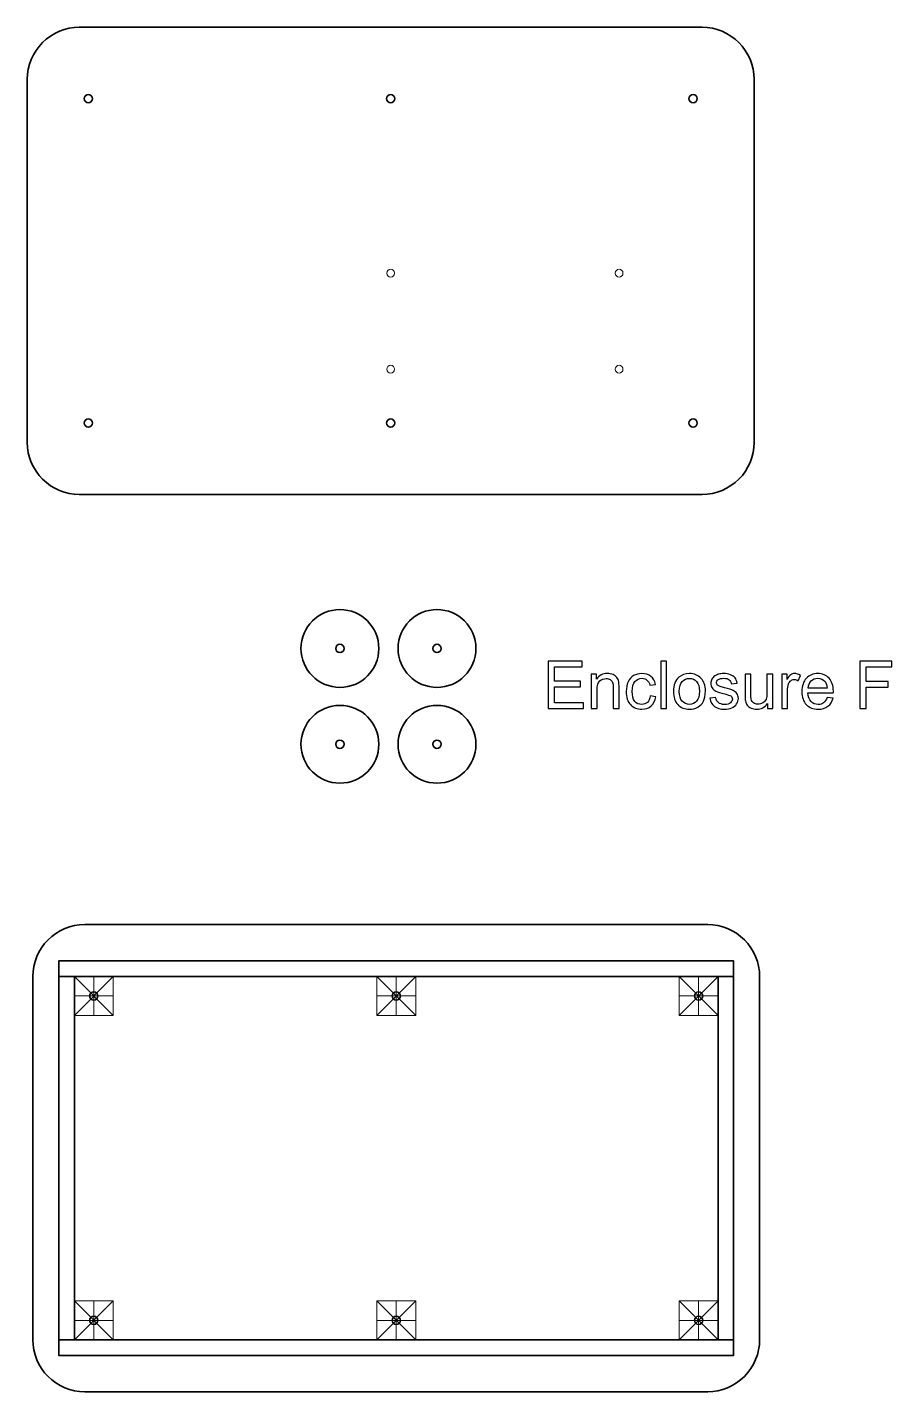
# Model space of a CAD drawing. Header units: millimetres. Extents: x 309 to 2032, y -1240 to 271.
# Drawn here: x 396 to 729, y -929 to -403 of the extents above; entities that cross this region are included whole.
import ezdxf

# ---------------------------------------------------------------- set-up
doc = ezdxf.new("R2010")
doc.units = ezdxf.units.MM
doc.header["$MEASUREMENT"] = 0
doc.layers.add('Layer 1', color=7, linetype='Continuous')

msp = doc.modelspace()

# ---------------------------------------------------------------- linework, layer by layer
at = {"layer": 'Layer 1', "color": 240, "lineweight": 18}
for points in [[(414.4116, -783.676), (429.4116, -783.676), (429.4116, -768.676), (414.4116, -768.676), (414.4116, -783.676)], [(530.9116, -783.676), (545.9116, -783.676), (545.9116, -768.676), (530.9116, -768.676), (530.9116, -783.676)], [(647.4116, -783.676), (662.4116, -783.676), (662.4116, -768.676), (647.4116, -768.676), (647.4116, -783.676)], [(414.4116, -908.676), (429.4116, -908.676), (429.4116, -893.676), (414.4116, -893.676), (414.4116, -908.676)], [(530.9116, -908.6761), (545.9116, -908.6761), (545.9116, -893.6761), (530.9116, -893.6761), (530.9116, -908.6761)], [(647.4116, -908.676), (662.4116, -908.676), (662.4116, -893.676), (647.4116, -893.676), (647.4116, -908.676)]]:
    msp.add_lwpolyline(points, close=True, dxfattribs=at)
at = {"layer": 'Layer 1', "color": 250, "lineweight": 35}
for centre, major_axis in [((516.7255, -642.2631), (0, 15)), ((554.1175, -642.2631), (0, 15)), ((516.7255, -642.2631), (0, 1.6)), ((554.1175, -642.2631), (0, 1.6)), ((516.7255, -679.1788), (0, 15)), ((554.1175, -679.1788), (0, 15)), ((516.7255, -679.1788), (0, 1.6)), ((554.1175, -679.1788), (0, 1.6))]:
    msp.add_ellipse(centre, major_axis=major_axis, ratio=1, dxfattribs=at)
at = {"layer": 'Layer 1', "lineweight": 35}
for points, knots in [([(676.2832, -422.8875), (676.2798, -417.5798), (674.1682, -412.4909), (670.4127, -408.7402), (666.6572, -404.9894), (661.5909, -402.8842), (656.2832, -402.8875), (656.2832, -402.8875), (416.2832, -402.8875), (416.2832, -402.8875), (410.9755, -402.8909), (405.8866, -405.0026), (402.1358, -408.758), (398.3851, -412.5135), (396.2798, -417.5798), (396.2832, -422.8875), (396.2832, -422.8875), (396.2832, -562.8875), (396.2832, -562.8875), (396.2865, -568.1952), (398.3982, -573.2842), (402.1537, -577.0349), (405.9092, -580.7856), (410.9755, -582.8909), (416.2832, -582.8875), (416.2832, -582.8875), (656.2832, -582.8875), (656.2832, -582.8875), (661.5909, -582.8842), (666.6798, -580.7725), (670.4306, -577.017), (674.1813, -573.2616), (676.2865, -568.1952), (676.2832, -562.8875), (676.2832, -562.8875), (676.2832, -422.8875), (676.2832, -422.8875)], [0, 0, 0, 0, 0.08333333, 0.08333333, 0.08333333, 0.16666667, 0.16666667, 0.16666667, 0.25, 0.25, 0.25, 0.33333333, 0.33333333, 0.33333333, 0.41666667, 0.41666667, 0.41666667, 0.5, 0.5, 0.5, 0.58333333, 0.58333333, 0.58333333, 0.66666667, 0.66666667, 0.66666667, 0.75, 0.75, 0.75, 0.83333333, 0.83333333, 0.83333333, 0.91666667, 0.91666667, 0.91666667, 1, 1, 1, 1]), ([(421.3832, -430.3875), (421.3832, -429.5038), (420.6669, -428.7875), (419.7832, -428.7875), (418.8995, -428.7875), (418.1832, -429.5038), (418.1832, -430.3875), (418.1832, -431.2712), (418.8995, -431.9875), (419.7832, -431.9875), (420.6669, -431.9875), (421.3832, -431.2712), (421.3832, -430.3875)], [0, 0, 0, 0, 0.25, 0.25, 0.25, 0.5, 0.5, 0.5, 0.75, 0.75, 0.75, 1, 1, 1, 1]), ([(537.8832, -430.3875), (537.8832, -429.5038), (537.1669, -428.7875), (536.2832, -428.7875), (535.3995, -428.7875), (534.6832, -429.5038), (534.6832, -430.3875), (534.6832, -431.2712), (535.3995, -431.9875), (536.2832, -431.9875), (537.1669, -431.9875), (537.8832, -431.2712), (537.8832, -430.3875)], [0, 0, 0, 0, 0.25, 0.25, 0.25, 0.5, 0.5, 0.5, 0.75, 0.75, 0.75, 1, 1, 1, 1]), ([(654.3832, -430.3875), (654.3832, -429.5038), (653.6669, -428.7875), (652.7832, -428.7875), (651.8995, -428.7875), (651.1832, -429.5038), (651.1832, -430.3875), (651.1832, -431.2712), (651.8995, -431.9875), (652.7832, -431.9875), (653.6669, -431.9875), (654.3832, -431.2712), (654.3832, -430.3875)], [0, 0, 0, 0, 0.25, 0.25, 0.25, 0.5, 0.5, 0.5, 0.75, 0.75, 0.75, 1, 1, 1, 1]), ([(421.3832, -555.3875), (421.3832, -554.5038), (420.6669, -553.7875), (419.7832, -553.7875), (418.8995, -553.7875), (418.1832, -554.5038), (418.1832, -555.3875), (418.1832, -556.2712), (418.8995, -556.9875), (419.7832, -556.9875), (420.6669, -556.9875), (421.3832, -556.2712), (421.3832, -555.3875)], [0, 0, 0, 0, 0.25, 0.25, 0.25, 0.5, 0.5, 0.5, 0.75, 0.75, 0.75, 1, 1, 1, 1]), ([(537.8832, -555.3876), (537.8832, -554.5039), (537.1669, -553.7876), (536.2832, -553.7876), (535.3995, -553.7876), (534.6832, -554.5039), (534.6832, -555.3876), (534.6832, -556.2713), (535.3995, -556.9876), (536.2832, -556.9876), (537.1669, -556.9876), (537.8832, -556.2713), (537.8832, -555.3876)], [0, 0, 0, 0, 0.25, 0.25, 0.25, 0.5, 0.5, 0.5, 0.75, 0.75, 0.75, 1, 1, 1, 1]), ([(654.3832, -555.3875), (654.3832, -554.5038), (653.6669, -553.7875), (652.7832, -553.7875), (651.8995, -553.7875), (651.1832, -554.5038), (651.1832, -555.3875), (651.1832, -556.2712), (651.8995, -556.9875), (652.7832, -556.9875), (653.6669, -556.9875), (654.3832, -556.2712), (654.3832, -555.3875)], [0, 0, 0, 0, 0.25, 0.25, 0.25, 0.5, 0.5, 0.5, 0.75, 0.75, 0.75, 1, 1, 1, 1]), ([(678.4116, -768.676), (678.4082, -763.3683), (676.2966, -758.2794), (672.5411, -754.5287), (668.7856, -750.7779), (663.7193, -748.6727), (658.4116, -748.676), (658.4116, -748.676), (418.4116, -748.676), (418.4116, -748.676), (413.1039, -748.6794), (408.015, -750.7911), (404.2642, -754.5465), (400.5135, -758.302), (398.4082, -763.3683), (398.4116, -768.676), (398.4116, -768.676), (398.4116, -908.676), (398.4116, -908.676), (398.4149, -913.9837), (400.5266, -919.0727), (404.2821, -922.8234), (408.0376, -926.5741), (413.1039, -928.6794), (418.4116, -928.676), (418.4116, -928.676), (658.4116, -928.676), (658.4116, -928.676), (663.7193, -928.6727), (668.8082, -926.561), (672.559, -922.8055), (676.3097, -919.0501), (678.4149, -913.9837), (678.4116, -908.676), (678.4116, -908.676), (678.4116, -768.676), (678.4116, -768.676)], [0, 0, 0, 0, 0.08333333, 0.08333333, 0.08333333, 0.16666667, 0.16666667, 0.16666667, 0.25, 0.25, 0.25, 0.33333333, 0.33333333, 0.33333333, 0.41666667, 0.41666667, 0.41666667, 0.5, 0.5, 0.5, 0.58333333, 0.58333333, 0.58333333, 0.66666667, 0.66666667, 0.66666667, 0.75, 0.75, 0.75, 0.83333333, 0.83333333, 0.83333333, 0.91666667, 0.91666667, 0.91666667, 1, 1, 1, 1])]:
    msp.add_open_spline(points, degree=3, knots=knots, dxfattribs=at)
at = {"layer": 'Layer 1', "color": 250, "lineweight": 18}
for points in [[(537.7832, -497.6394), (537.7832, -498.4678), (537.1116, -499.1394), (536.2832, -499.1394), (535.4548, -499.1394), (534.7832, -498.4678), (534.7832, -497.6394), (534.7832, -496.811), (535.4548, -496.1394), (536.2832, -496.1394), (537.1116, -496.1394), (537.7832, -496.811), (537.7832, -497.6394)], [(625.7832, -497.6394), (625.7832, -498.4678), (625.1116, -499.1394), (624.2832, -499.1394), (623.4548, -499.1394), (622.7832, -498.4678), (622.7832, -497.6394), (622.7832, -496.811), (623.4548, -496.1394), (624.2832, -496.1394), (625.1116, -496.1394), (625.7832, -496.811), (625.7832, -497.6394)], [(537.7832, -534.6394), (537.7832, -535.4678), (537.1116, -536.1394), (536.2832, -536.1394), (535.4548, -536.1394), (534.7832, -535.4678), (534.7832, -534.6394), (534.7832, -533.811), (535.4548, -533.1394), (536.2832, -533.1394), (537.1116, -533.1394), (537.7832, -533.811), (537.7832, -534.6394)], [(625.7832, -534.6394), (625.7832, -535.4678), (625.1116, -536.1394), (624.2832, -536.1394), (623.4548, -536.1394), (622.7832, -535.4678), (622.7832, -534.6394), (622.7832, -533.811), (623.4548, -533.1394), (624.2832, -533.1394), (625.1116, -533.1394), (625.7832, -533.811), (625.7832, -534.6394)]]:
    msp.add_open_spline(points, degree=3, knots=[0, 0, 0, 0, 0.25, 0.25, 0.25, 0.5, 0.5, 0.5, 0.75, 0.75, 0.75, 1, 1, 1, 1], dxfattribs=at)
at = {"layer": 'Layer 1', "color": 250}
for points, knots in [([(596.9548, -665.3874), (596.9548, -665.3874), (596.9548, -647.201), (596.9548, -647.201), (596.9548, -647.201), (610.0866, -647.201), (610.0866, -647.201), (610.0866, -647.201), (610.0866, -649.3346), (610.0866, -649.3346), (610.0866, -649.3346), (599.3678, -649.3346), (599.3678, -649.3346), (599.3678, -649.3346), (599.3678, -654.9226), (599.3678, -654.9226), (599.3678, -654.9226), (609.4008, -654.9226), (609.4008, -654.9226), (609.4008, -654.9226), (609.4008, -657.0562), (609.4008, -657.0562), (609.4008, -657.0562), (599.3678, -657.0562), (599.3678, -657.0562), (599.3678, -657.0562), (599.3678, -663.2538), (599.3678, -663.2538), (599.3678, -663.2538), (610.5184, -663.2538), (610.5184, -663.2538), (610.5184, -663.2538), (610.5184, -665.3874), (610.5184, -665.3874), (610.5184, -665.3874), (596.9548, -665.3874), (596.9548, -665.3874)], [0, 0, 0, 0, 0.08333333, 0.08333333, 0.08333333, 0.16666667, 0.16666667, 0.16666667, 0.25, 0.25, 0.25, 0.33333333, 0.33333333, 0.33333333, 0.41666667, 0.41666667, 0.41666667, 0.5, 0.5, 0.5, 0.58333333, 0.58333333, 0.58333333, 0.66666667, 0.66666667, 0.66666667, 0.75, 0.75, 0.75, 0.83333333, 0.83333333, 0.83333333, 0.91666667, 0.91666667, 0.91666667, 1, 1, 1, 1]), ([(613.5664, -665.3874), (613.5664, -665.3874), (613.5664, -652.2048), (613.5664, -652.2048), (613.5664, -652.2048), (615.573, -652.2048), (615.573, -652.2048), (615.573, -652.2048), (615.573, -654.0759), (615.573, -654.0759), (616.5382, -652.6408), (617.9352, -651.9254), (619.7598, -651.9254), (620.5556, -651.9254), (621.2838, -652.0693), (621.9484, -652.353), (622.613, -652.6366), (623.1126, -653.0134), (623.4428, -653.4748), (623.773, -653.9362), (624.0058, -654.4866), (624.137, -655.1216), (624.2175, -655.5364), (624.2598, -656.2603), (624.2598, -657.2933), (624.2598, -657.2933), (624.2598, -665.3874), (624.2598, -665.3874), (624.2598, -665.3874), (622.0246, -665.3874), (622.0246, -665.3874), (622.0246, -665.3874), (622.0246, -657.3779), (622.0246, -657.3779), (622.0246, -656.4678), (621.9399, -655.7862), (621.7664, -655.3375), (621.5928, -654.8887), (621.2838, -654.5289), (620.8435, -654.258), (620.4032, -653.9913), (619.8825, -653.8558), (619.2899, -653.8558), (618.3416, -653.8558), (617.5246, -654.1564), (616.8345, -654.7617), (616.1445, -655.3629), (615.8016, -656.5101), (615.8016, -658.195), (615.8016, -658.195), (615.8016, -665.3874), (615.8016, -665.3874), (615.8016, -665.3874), (613.5664, -665.3874), (613.5664, -665.3874)], [0, 0, 0, 0, 0.05555556, 0.05555556, 0.05555556, 0.11111111, 0.11111111, 0.11111111, 0.16666667, 0.16666667, 0.16666667, 0.22222222, 0.22222222, 0.22222222, 0.27777778, 0.27777778, 0.27777778, 0.33333333, 0.33333333, 0.33333333, 0.38888889, 0.38888889, 0.38888889, 0.44444444, 0.44444444, 0.44444444, 0.5, 0.5, 0.5, 0.55555556, 0.55555556, 0.55555556, 0.61111111, 0.61111111, 0.61111111, 0.66666667, 0.66666667, 0.66666667, 0.72222222, 0.72222222, 0.72222222, 0.77777778, 0.77777778, 0.77777778, 0.83333333, 0.83333333, 0.83333333, 0.88888889, 0.88888889, 0.88888889, 0.94444444, 0.94444444, 0.94444444, 1, 1, 1, 1]), ([(636.3036, -660.5614), (636.3036, -660.5614), (638.488, -660.8662), (638.488, -660.8662), (638.2467, -662.369), (637.6371, -663.5417), (636.6507, -664.3926), (635.6644, -665.2435), (634.4494, -665.6668), (633.0143, -665.6668), (631.2151, -665.6668), (629.7673, -665.0784), (628.6751, -663.9015), (627.5787, -662.7246), (627.0326, -661.0398), (627.0326, -658.8469), (627.0326, -657.4245), (627.2697, -656.1841), (627.7396, -655.1173), (628.2095, -654.0548), (628.9249, -653.2547), (629.8901, -652.7255), (630.8511, -652.1921), (631.8967, -651.9254), (633.0312, -651.9254), (634.4579, -651.9254), (635.6305, -652.2852), (636.5364, -653.0091), (637.4466, -653.733), (638.0308, -654.7617), (638.2848, -656.091), (638.2848, -656.091), (636.1258, -656.4212), (636.1258, -656.4212), (635.9184, -655.5364), (635.5543, -654.8718), (635.0251, -654.4231), (634.5002, -653.9786), (633.8652, -653.7542), (633.1201, -653.7542), (631.9941, -653.7542), (631.0797, -654.1564), (630.3727, -654.9607), (629.67, -655.7693), (629.3186, -657.0393), (629.3186, -658.7834), (629.3186, -660.5529), (629.6573, -661.8356), (630.3346, -662.6357), (631.0162, -663.4358), (631.9009, -663.838), (632.9889, -663.838), (633.8694, -663.838), (634.6018, -663.5713), (635.186, -663.0337), (635.7744, -662.5003), (636.147, -661.6748), (636.3036, -660.5614)], [0, 0, 0, 0, 0.05263158, 0.05263158, 0.05263158, 0.10526316, 0.10526316, 0.10526316, 0.15789474, 0.15789474, 0.15789474, 0.21052632, 0.21052632, 0.21052632, 0.26315789, 0.26315789, 0.26315789, 0.31578947, 0.31578947, 0.31578947, 0.36842105, 0.36842105, 0.36842105, 0.42105263, 0.42105263, 0.42105263, 0.47368421, 0.47368421, 0.47368421, 0.52631579, 0.52631579, 0.52631579, 0.57894737, 0.57894737, 0.57894737, 0.63157895, 0.63157895, 0.63157895, 0.68421053, 0.68421053, 0.68421053, 0.73684211, 0.73684211, 0.73684211, 0.78947368, 0.78947368, 0.78947368, 0.84210526, 0.84210526, 0.84210526, 0.89473684, 0.89473684, 0.89473684, 0.94736842, 0.94736842, 0.94736842, 1, 1, 1, 1]), ([(640.3422, -665.3874), (640.3422, -665.3874), (640.3422, -647.201), (640.3422, -647.201), (640.3422, -647.201), (642.5774, -647.201), (642.5774, -647.201), (642.5774, -647.201), (642.5774, -665.3874), (642.5774, -665.3874), (642.5774, -665.3874), (640.3422, -665.3874), (640.3422, -665.3874)], [0, 0, 0, 0, 0.25, 0.25, 0.25, 0.5, 0.5, 0.5, 0.75, 0.75, 0.75, 1, 1, 1, 1]), ([(645.1978, -658.7961), (645.1978, -656.3619), (645.8751, -654.5585), (647.234, -653.3859), (648.3643, -652.4122), (649.7486, -651.9254), (651.3785, -651.9254), (653.1861, -651.9254), (654.6678, -652.5181), (655.8192, -653.7034), (656.9665, -654.8845), (657.5422, -656.5228), (657.5422, -658.6098), (657.5422, -660.3032), (657.2882, -661.6324), (656.7802, -662.6019), (656.2722, -663.5713), (655.5314, -664.3248), (654.5577, -664.8625), (653.5883, -665.4001), (652.5257, -665.6668), (651.3785, -665.6668), (649.5327, -665.6668), (648.0426, -665.0784), (646.9038, -663.8973), (645.7651, -662.7162), (645.1978, -661.0144), (645.1978, -658.7961)], [0, 0, 0, 0, 0.11111111, 0.11111111, 0.11111111, 0.22222222, 0.22222222, 0.22222222, 0.33333333, 0.33333333, 0.33333333, 0.44444444, 0.44444444, 0.44444444, 0.55555556, 0.55555556, 0.55555556, 0.66666667, 0.66666667, 0.66666667, 0.77777778, 0.77777778, 0.77777778, 0.88888889, 0.88888889, 0.88888889, 1, 1, 1, 1]), ([(659.2736, -661.4504), (659.2736, -661.4504), (661.4834, -661.0948), (661.4834, -661.0948), (661.6062, -661.9796), (661.9533, -662.6569), (662.5206, -663.131), (663.0878, -663.6009), (663.8837, -663.838), (664.8997, -663.838), (665.9284, -663.838), (666.6904, -663.6306), (667.1899, -663.2115), (667.6852, -662.7966), (667.935, -662.3055), (667.935, -661.7425), (667.935, -661.2387), (667.7106, -660.8408), (667.2661, -660.5529), (666.9529, -660.354), (666.1909, -660.1042), (664.9801, -659.7952), (663.3461, -659.3845), (662.2158, -659.0289), (661.5808, -658.7284), (660.95, -658.4236), (660.4716, -658.0087), (660.1457, -657.4753), (659.8197, -656.9461), (659.6546, -656.3577), (659.6546, -655.7142), (659.6546, -655.1258), (659.7901, -654.5839), (660.0568, -654.0844), (660.3277, -653.5849), (660.6918, -653.17), (661.1532, -652.8398), (661.5003, -652.5858), (661.9745, -652.3699), (662.5714, -652.1921), (663.1725, -652.0143), (663.8117, -651.9254), (664.4975, -651.9254), (665.5305, -651.9254), (666.4364, -652.0736), (667.2153, -652.3741), (667.9985, -652.6705), (668.5742, -653.0769), (668.9468, -653.5849), (669.3151, -654.0971), (669.5733, -654.7787), (669.713, -655.6338), (669.713, -655.6338), (667.5286, -655.9386), (667.5286, -655.9386), (667.4312, -655.2528), (667.1434, -654.7152), (666.6692, -654.3299), (666.1951, -653.9447), (665.5262, -653.7542), (664.6584, -653.7542), (663.6382, -653.7542), (662.9058, -653.9235), (662.4698, -654.2622), (662.0337, -654.6009), (661.8136, -654.9988), (661.8136, -655.4518), (661.8136, -655.7396), (661.9025, -656.0021), (662.0845, -656.2349), (662.2666, -656.472), (662.5502, -656.671), (662.9397, -656.8276), (663.164, -656.9123), (663.816, -657.1028), (664.9082, -657.3991), (666.483, -657.8182), (667.5836, -658.1653), (668.2102, -658.432), (668.8367, -658.6987), (669.3278, -659.0924), (669.6834, -659.6004), (670.0432, -660.1127), (670.221, -660.7477), (670.221, -661.5097), (670.221, -662.2505), (670.0051, -662.949), (669.5691, -663.6052), (669.133, -664.2613), (668.5065, -664.7693), (667.6895, -665.1292), (666.8682, -665.489), (665.9411, -665.6668), (664.9082, -665.6668), (663.1979, -665.6668), (661.8898, -665.3112), (660.9923, -664.6042), (660.0949, -663.893), (659.5234, -662.8432), (659.2736, -661.4504)], [0, 0, 0, 0, 0.03030303, 0.03030303, 0.03030303, 0.06060606, 0.06060606, 0.06060606, 0.09090909, 0.09090909, 0.09090909, 0.12121212, 0.12121212, 0.12121212, 0.15151515, 0.15151515, 0.15151515, 0.18181818, 0.18181818, 0.18181818, 0.21212121, 0.21212121, 0.21212121, 0.24242424, 0.24242424, 0.24242424, 0.27272727, 0.27272727, 0.27272727, 0.3030303, 0.3030303, 0.3030303, 0.33333333, 0.33333333, 0.33333333, 0.36363636, 0.36363636, 0.36363636, 0.39393939, 0.39393939, 0.39393939, 0.42424242, 0.42424242, 0.42424242, 0.45454545, 0.45454545, 0.45454545, 0.48484848, 0.48484848, 0.48484848, 0.51515152, 0.51515152, 0.51515152, 0.54545455, 0.54545455, 0.54545455, 0.57575758, 0.57575758, 0.57575758, 0.60606061, 0.60606061, 0.60606061, 0.63636364, 0.63636364, 0.63636364, 0.66666667, 0.66666667, 0.66666667, 0.6969697, 0.6969697, 0.6969697, 0.72727273, 0.72727273, 0.72727273, 0.75757576, 0.75757576, 0.75757576, 0.78787879, 0.78787879, 0.78787879, 0.81818182, 0.81818182, 0.81818182, 0.84848485, 0.84848485, 0.84848485, 0.87878788, 0.87878788, 0.87878788, 0.90909091, 0.90909091, 0.90909091, 0.93939394, 0.93939394, 0.93939394, 0.96969697, 0.96969697, 0.96969697, 1, 1, 1, 1]), ([(686.9638, -665.3874), (686.9638, -665.3874), (686.9638, -652.2048), (686.9638, -652.2048), (686.9638, -652.2048), (688.9704, -652.2048), (688.9704, -652.2048), (688.9704, -652.2048), (688.9704, -654.2241), (688.9704, -654.2241), (689.4826, -653.2885), (689.9568, -652.6705), (690.3928, -652.3741), (690.8288, -652.0736), (691.3072, -651.9254), (691.8279, -651.9254), (692.5814, -651.9254), (693.3477, -652.1625), (694.1266, -652.6324), (694.1266, -652.6324), (693.3307, -654.694), (693.3307, -654.694), (692.7889, -654.3892), (692.247, -654.2368), (691.7051, -654.2368), (691.2183, -654.2368), (690.7823, -654.385), (690.397, -654.6771), (690.0118, -654.9692), (689.7366, -655.3756), (689.5715, -655.8963), (689.3218, -656.6879), (689.199, -657.5557), (689.199, -658.4998), (689.199, -658.4998), (689.199, -665.3874), (689.199, -665.3874), (689.199, -665.3874), (686.9638, -665.3874), (686.9638, -665.3874)], [0, 0, 0, 0, 0.07692308, 0.07692308, 0.07692308, 0.15384615, 0.15384615, 0.15384615, 0.23076923, 0.23076923, 0.23076923, 0.30769231, 0.30769231, 0.30769231, 0.38461538, 0.38461538, 0.38461538, 0.46153846, 0.46153846, 0.46153846, 0.53846154, 0.53846154, 0.53846154, 0.61538462, 0.61538462, 0.61538462, 0.69230769, 0.69230769, 0.69230769, 0.76923077, 0.76923077, 0.76923077, 0.84615385, 0.84615385, 0.84615385, 0.92307692, 0.92307692, 0.92307692, 1, 1, 1, 1]), ([(704.439, -661.1202), (704.439, -661.1202), (706.7504, -661.425), (706.7504, -661.425), (706.3906, -662.767), (705.7175, -663.8126), (704.7353, -664.5534), (703.7532, -665.2943), (702.5001, -665.6668), (700.9719, -665.6668), (699.05, -665.6668), (697.526, -665.0741), (696.3999, -663.8888), (695.2738, -662.7077), (694.7108, -661.044), (694.7108, -658.9062), (694.7108, -656.6964), (695.2781, -654.9776), (696.4168, -653.7584), (697.5556, -652.535), (699.033, -651.9254), (700.8491, -651.9254), (702.606, -651.9254), (704.0411, -652.5223), (705.1544, -653.7203), (706.2678, -654.9184), (706.8266, -656.6032), (706.8266, -658.7749), (706.8266, -658.9062), (706.8224, -659.1051), (706.8139, -659.3676), (706.8139, -659.3676), (696.9968, -659.3676), (696.9968, -659.3676), (697.0815, -660.8112), (697.4879, -661.9203), (698.2245, -662.6865), (698.9568, -663.4528), (699.8755, -663.838), (700.9719, -663.838), (701.7889, -663.838), (702.4874, -663.6221), (703.0632, -663.1903), (703.6431, -662.7585), (704.1003, -662.0685), (704.439, -661.1202)], [0, 0, 0, 0, 0.06666667, 0.06666667, 0.06666667, 0.13333333, 0.13333333, 0.13333333, 0.2, 0.2, 0.2, 0.26666667, 0.26666667, 0.26666667, 0.33333333, 0.33333333, 0.33333333, 0.4, 0.4, 0.4, 0.46666667, 0.46666667, 0.46666667, 0.53333333, 0.53333333, 0.53333333, 0.6, 0.6, 0.6, 0.66666667, 0.66666667, 0.66666667, 0.73333333, 0.73333333, 0.73333333, 0.8, 0.8, 0.8, 0.86666667, 0.86666667, 0.86666667, 0.93333333, 0.93333333, 0.93333333, 1, 1, 1, 1]), ([(717.0374, -665.3874), (717.0374, -665.3874), (717.0374, -647.201), (717.0374, -647.201), (717.0374, -647.201), (729.3056, -647.201), (729.3056, -647.201), (729.3056, -647.201), (729.3056, -649.3346), (729.3056, -649.3346), (729.3056, -649.3346), (719.4504, -649.3346), (719.4504, -649.3346), (719.4504, -649.3346), (719.4504, -654.9988), (719.4504, -654.9988), (719.4504, -654.9988), (727.9848, -654.9988), (727.9848, -654.9988), (727.9848, -654.9988), (727.9848, -657.1324), (727.9848, -657.1324), (727.9848, -657.1324), (719.4504, -657.1324), (719.4504, -657.1324), (719.4504, -657.1324), (719.4504, -665.3874), (719.4504, -665.3874), (719.4504, -665.3874), (717.0374, -665.3874), (717.0374, -665.3874)], [0, 0, 0, 0, 0.1, 0.1, 0.1, 0.2, 0.2, 0.2, 0.3, 0.3, 0.3, 0.4, 0.4, 0.4, 0.5, 0.5, 0.5, 0.6, 0.6, 0.6, 0.7, 0.7, 0.7, 0.8, 0.8, 0.8, 0.9, 0.9, 0.9, 1, 1, 1, 1]), ([(647.4838, -658.8003), (647.4838, -660.4852), (647.8521, -661.7467), (648.5887, -662.5807), (649.3295, -663.4189), (650.2566, -663.838), (651.3785, -663.838), (652.4876, -663.838), (653.4105, -663.4189), (654.1513, -662.5765), (654.8879, -661.734), (655.2562, -660.4513), (655.2562, -658.7284), (655.2562, -657.1028), (654.8837, -655.8709), (654.1428, -655.0369), (653.402, -654.1987), (652.4791, -653.7796), (651.3785, -653.7796), (650.2566, -653.7796), (649.3295, -654.1945), (648.5887, -655.0284), (647.8521, -655.8624), (647.4838, -657.1197), (647.4838, -658.8003)], [0, 0, 0, 0, 0.125, 0.125, 0.125, 0.25, 0.25, 0.25, 0.375, 0.375, 0.375, 0.5, 0.5, 0.5, 0.625, 0.625, 0.625, 0.75, 0.75, 0.75, 0.875, 0.875, 0.875, 1, 1, 1, 1]), ([(681.4732, -665.3874), (681.4732, -665.3874), (681.4732, -663.4274), (681.4732, -663.4274), (680.4487, -664.9217), (679.0602, -665.6668), (677.3034, -665.6668), (676.5287, -665.6668), (675.8048, -665.5186), (675.1317, -665.2223), (674.4586, -664.9217), (673.959, -664.5492), (673.6331, -664.1005), (673.3071, -663.6475), (673.0785, -663.0972), (672.9473, -662.4452), (672.8584, -662.005), (672.8118, -661.3107), (672.8118, -660.3624), (672.8118, -660.3624), (672.8118, -652.2048), (672.8118, -652.2048), (672.8118, -652.2048), (675.047, -652.2048), (675.047, -652.2048), (675.047, -652.2048), (675.047, -659.4988), (675.047, -659.4988), (675.047, -660.663), (675.0936, -661.4504), (675.1825, -661.8526), (675.3222, -662.441), (675.6185, -662.8982), (676.0757, -663.2326), (676.5287, -663.5671), (677.0875, -663.7364), (677.7563, -663.7364), (678.4252, -663.7364), (679.0517, -663.5671), (679.6359, -663.2242), (680.2201, -662.8813), (680.635, -662.4114), (680.8805, -661.8229), (681.1218, -661.2345), (681.2446, -660.3751), (681.2446, -659.2533), (681.2446, -659.2533), (681.2446, -652.2048), (681.2446, -652.2048), (681.2446, -652.2048), (683.4798, -652.2048), (683.4798, -652.2048), (683.4798, -652.2048), (683.4798, -665.3874), (683.4798, -665.3874), (683.4798, -665.3874), (681.4732, -665.3874), (681.4732, -665.3874)], [0, 0, 0, 0, 0.05263158, 0.05263158, 0.05263158, 0.10526316, 0.10526316, 0.10526316, 0.15789474, 0.15789474, 0.15789474, 0.21052632, 0.21052632, 0.21052632, 0.26315789, 0.26315789, 0.26315789, 0.31578947, 0.31578947, 0.31578947, 0.36842105, 0.36842105, 0.36842105, 0.42105263, 0.42105263, 0.42105263, 0.47368421, 0.47368421, 0.47368421, 0.52631579, 0.52631579, 0.52631579, 0.57894737, 0.57894737, 0.57894737, 0.63157895, 0.63157895, 0.63157895, 0.68421053, 0.68421053, 0.68421053, 0.73684211, 0.73684211, 0.73684211, 0.78947368, 0.78947368, 0.78947368, 0.84210526, 0.84210526, 0.84210526, 0.89473684, 0.89473684, 0.89473684, 0.94736842, 0.94736842, 0.94736842, 1, 1, 1, 1]), ([(697.1238, -657.5388), (697.1238, -657.5388), (704.4644, -657.5388), (704.4644, -657.5388), (704.367, -656.4297), (704.0834, -655.5999), (703.622, -655.0454), (702.915, -654.186), (701.9921, -653.7542), (700.8618, -653.7542), (699.8374, -653.7542), (698.978, -654.0971), (698.2795, -654.7829), (697.5852, -655.4687), (697.2, -656.3873), (697.1238, -657.5388)], [0, 0, 0, 0, 0.2, 0.2, 0.2, 0.4, 0.4, 0.4, 0.6, 0.6, 0.6, 0.8, 0.8, 0.8, 1, 1, 1, 1])]:
    msp.add_open_spline(points, degree=3, knots=knots, dxfattribs=at)
at = {"layer": 'Layer 1', "color": 240, "lineweight": 35}
for points in [[(408.4116, -768.676), (408.4116, -768.676), (668.4116, -768.676), (668.4116, -768.676), (668.4116, -768.676), (668.4116, -762.6761), (668.4116, -762.6761), (668.4116, -762.6761), (408.4116, -762.6761), (408.4116, -762.6761), (408.4116, -762.6761), (408.4116, -768.676), (408.4116, -768.676)], [(408.4116, -768.676), (408.4116, -768.676), (414.4116, -768.676), (414.4116, -768.676), (414.4116, -768.676), (414.4116, -908.676), (414.4116, -908.676), (414.4116, -908.676), (408.4116, -908.676), (408.4116, -908.676), (408.4116, -908.676), (408.4116, -768.676), (408.4116, -768.676)], [(662.4116, -768.676), (662.4116, -768.676), (668.4116, -768.676), (668.4116, -768.676), (668.4116, -768.676), (668.4116, -908.676), (668.4116, -908.676), (668.4116, -908.676), (662.4116, -908.676), (662.4116, -908.676), (662.4116, -908.676), (662.4116, -768.676), (662.4116, -768.676)], [(423.5116, -776.176), (423.5116, -775.2923), (422.7953, -774.576), (421.9116, -774.576), (421.0279, -774.576), (420.3116, -775.2923), (420.3116, -776.176), (420.3116, -777.0597), (421.0279, -777.776), (421.9116, -777.776), (422.7953, -777.776), (423.5116, -777.0597), (423.5116, -776.176)], [(540.0116, -776.176), (540.0116, -775.2923), (539.2953, -774.576), (538.4116, -774.576), (537.5279, -774.576), (536.8116, -775.2923), (536.8116, -776.176), (536.8116, -777.0597), (537.5279, -777.776), (538.4116, -777.776), (539.2953, -777.776), (540.0116, -777.0597), (540.0116, -776.176)], [(656.5116, -776.176), (656.5116, -775.2923), (655.7953, -774.576), (654.9116, -774.576), (654.0279, -774.576), (653.3116, -775.2923), (653.3116, -776.176), (653.3116, -777.0597), (654.0279, -777.776), (654.9116, -777.776), (655.7953, -777.776), (656.5116, -777.0597), (656.5116, -776.176)], [(423.5116, -901.176), (423.5116, -900.2923), (422.7953, -899.576), (421.9116, -899.576), (421.0279, -899.576), (420.3116, -900.2923), (420.3116, -901.176), (420.3116, -902.0597), (421.0279, -902.776), (421.9116, -902.776), (422.7953, -902.776), (423.5116, -902.0597), (423.5116, -901.176)], [(540.0116, -901.1761), (540.0116, -900.2924), (539.2953, -899.5761), (538.4116, -899.5761), (537.5279, -899.5761), (536.8116, -900.2924), (536.8116, -901.1761), (536.8116, -902.0598), (537.5279, -902.7761), (538.4116, -902.7761), (539.2953, -902.7761), (540.0116, -902.0598), (540.0116, -901.1761)], [(656.5116, -901.176), (656.5116, -900.2923), (655.7953, -899.576), (654.9116, -899.576), (654.0279, -899.576), (653.3116, -900.2923), (653.3116, -901.176), (653.3116, -902.0597), (654.0279, -902.776), (654.9116, -902.776), (655.7953, -902.776), (656.5116, -902.0597), (656.5116, -901.176)], [(408.4116, -908.676), (408.4116, -908.676), (668.4116, -908.676), (668.4116, -908.676), (668.4116, -908.676), (668.4116, -914.676), (668.4116, -914.676), (668.4116, -914.676), (408.4116, -914.676), (408.4116, -914.676), (408.4116, -914.676), (408.4116, -908.676), (408.4116, -908.676)]]:
    msp.add_open_spline(points, degree=3, knots=[0, 0, 0, 0, 0.25, 0.25, 0.25, 0.5, 0.5, 0.5, 0.75, 0.75, 0.75, 1, 1, 1, 1], dxfattribs=at)
at = {"layer": 'Layer 1', "color": 240, "lineweight": 18}
for points in [[(414.4116, -768.676), (414.4116, -768.676), (429.4116, -783.676), (429.4116, -783.676)], [(414.4116, -783.676), (414.4116, -783.676), (429.4116, -768.676), (429.4116, -768.676)], [(421.9116, -783.676), (421.9116, -783.676), (421.9116, -768.676), (421.9116, -768.676)], [(530.9116, -768.676), (530.9116, -768.676), (545.9116, -783.676), (545.9116, -783.676)], [(530.9116, -783.676), (530.9116, -783.676), (545.9116, -768.676), (545.9116, -768.676)], [(538.4116, -783.676), (538.4116, -783.676), (538.4116, -768.676), (538.4116, -768.676)], [(647.4116, -768.676), (647.4116, -768.676), (662.4116, -783.676), (662.4116, -783.676)], [(647.4116, -783.676), (647.4116, -783.676), (662.4116, -768.676), (662.4116, -768.676)], [(654.9116, -783.676), (654.9116, -783.676), (654.9116, -768.676), (654.9116, -768.676)], [(414.4116, -776.176), (414.4116, -776.176), (429.4116, -776.176), (429.4116, -776.176)], [(530.9116, -776.176), (530.9116, -776.176), (545.9116, -776.176), (545.9116, -776.176)], [(647.4116, -776.176), (647.4116, -776.176), (662.4116, -776.176), (662.4116, -776.176)], [(414.4116, -893.676), (414.4116, -893.676), (429.4116, -908.676), (429.4116, -908.676)], [(414.4116, -908.676), (414.4116, -908.676), (429.4116, -893.676), (429.4116, -893.676)], [(421.9116, -908.676), (421.9116, -908.676), (421.9116, -893.676), (421.9116, -893.676)], [(530.9116, -893.6761), (530.9116, -893.6761), (545.9116, -908.6761), (545.9116, -908.6761)], [(530.9116, -908.6761), (530.9116, -908.6761), (545.9116, -893.6761), (545.9116, -893.6761)], [(538.4116, -908.6761), (538.4116, -908.6761), (538.4116, -893.6761), (538.4116, -893.6761)], [(647.4116, -893.676), (647.4116, -893.676), (662.4116, -908.676), (662.4116, -908.676)], [(647.4116, -908.676), (647.4116, -908.676), (662.4116, -893.676), (662.4116, -893.676)], [(654.9116, -908.676), (654.9116, -908.676), (654.9116, -893.676), (654.9116, -893.676)], [(414.4116, -901.176), (414.4116, -901.176), (429.4116, -901.176), (429.4116, -901.176)], [(530.9116, -901.1761), (530.9116, -901.1761), (545.9116, -901.1761), (545.9116, -901.1761)], [(647.4116, -901.176), (647.4116, -901.176), (662.4116, -901.176), (662.4116, -901.176)]]:
    msp.add_open_spline(points, degree=3, dxfattribs=at)

doc.saveas('drawing.dxf')
